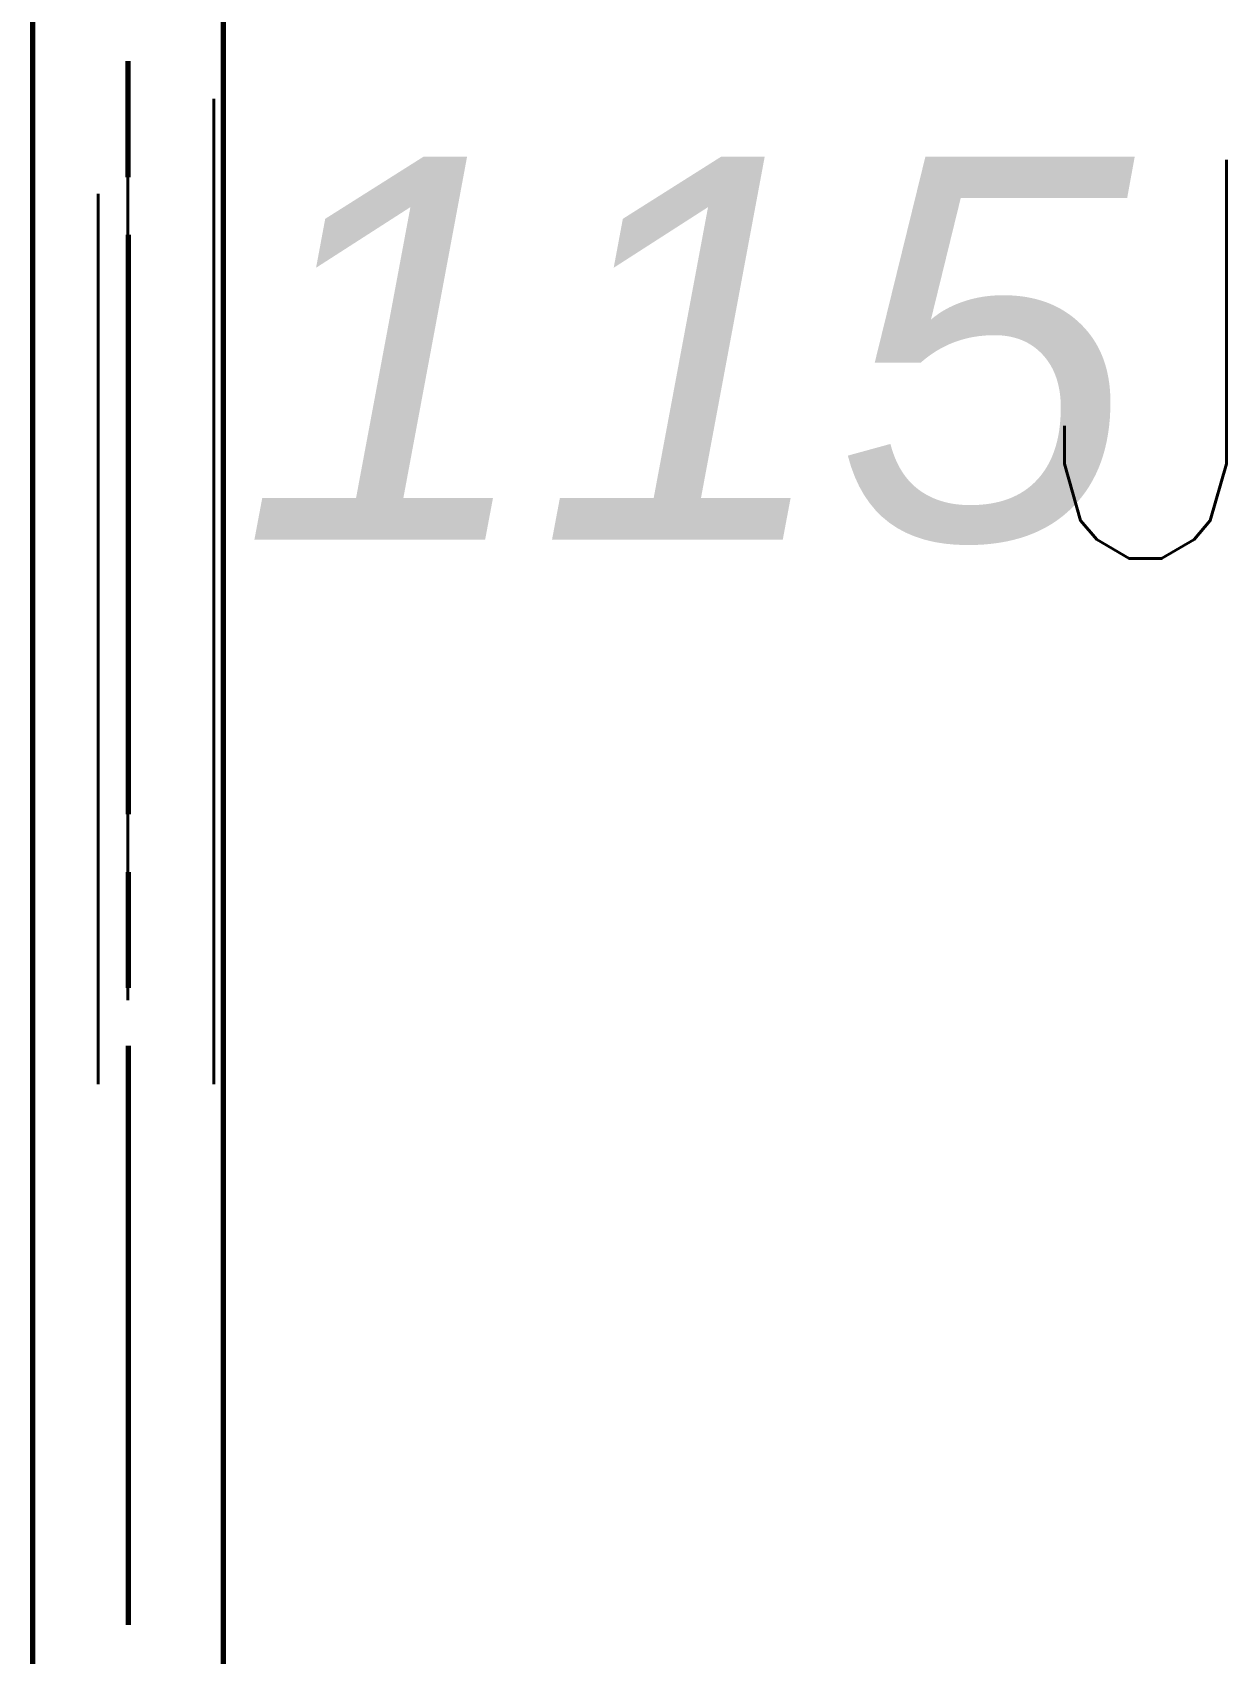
# Model space of a CAD drawing. Extents: x 0 to 174, y 0 to 33.
# Drawn here: x 31.235 to 32.047, y 4.779 to 5.881 of the extents above; entities that cross this region are included whole.
import ezdxf
from ezdxf.enums import TextEntityAlignment as Align

# ---------------------------------------------------------------- set-up
doc = ezdxf.new("R2010")
doc.units = 0
doc.layers.add('PDF2_문자', color=7, linetype='Continuous')
doc.layers.add('PDF2_형상', color=157, linetype='Continuous', true_color=0x405f80)
doc.layers.add('YOLO_TEXT', color=3, linetype='Continuous', true_color=0x008230)
doc.styles.add('OCR_LATIN', font='txt.shx')
doc.styles.add('PDF LucidaHandwriting Italic', font='ariali.ttf')

msp = doc.modelspace()

# ---------------------------------------------------------------- linework, layer by layer
at = {"layer": 'PDF2_형상', "lineweight": 70}
for points in [[(31.2346, 6.7629), (31.2346, 4.6932)], [(31.3646, 4.6932), (31.3646, 6.7629)]]:
    msp.add_lwpolyline(points, dxfattribs=at)
at = {"layer": 'PDF2_형상', "color": 3, "lineweight": 70}
for points in [[(31.2996, 5.7825), (31.2996, 5.8613)], [(31.2996, 5.7432), (31.2996, 5.3494)], [(31.2996, 5.31), (31.2996, 5.2312)], [(31.2996, 5.1919), (31.2996, 4.7982)]]:
    msp.add_lwpolyline(points, dxfattribs=at)
at = {"layer": 'PDF2_형상', "color": 18, "lineweight": 35, "true_color": 0x260000}
for points in [[(31.2996, 5.7825), (31.2996, 5.8613)], [(31.2996, 5.7432), (31.2996, 5.3494)], [(31.2996, 5.31), (31.2996, 5.2312)], [(31.2996, 5.1919), (31.2996, 4.7982)]]:
    msp.add_lwpolyline(points, dxfattribs=at)

# ---------------------------------------------------------------- texts
at = {"layer": 'PDF2_문자', "insert": (31.3761, 5.6644), "char_height": 0.2605, "attachment_point": 4, "style": 'PDF LucidaHandwriting Italic'}
msp.add_mtext('115', dxfattribs=at)
at = {"layer": 'YOLO_TEXT', "style": 'OCR_LATIN'}
for s, height, p, p2 in [('i', 0.8755, (31.2811, 5.2228), (31.3177, 5.2228)), ('l', 0.6699, (31.3231, 5.1658), (31.3928, 5.1658)), ('J', 0.2711, (31.9142, 5.5231), (32.0906, 5.5231)), ('l', 0.6054, (31.2523, 5.1658), (31.3062, 5.1658))]:
    msp.add_text(s, height=height, dxfattribs=at).set_placement(p, p2, align=Align.FIT)

doc.saveas('drawing.dxf')
